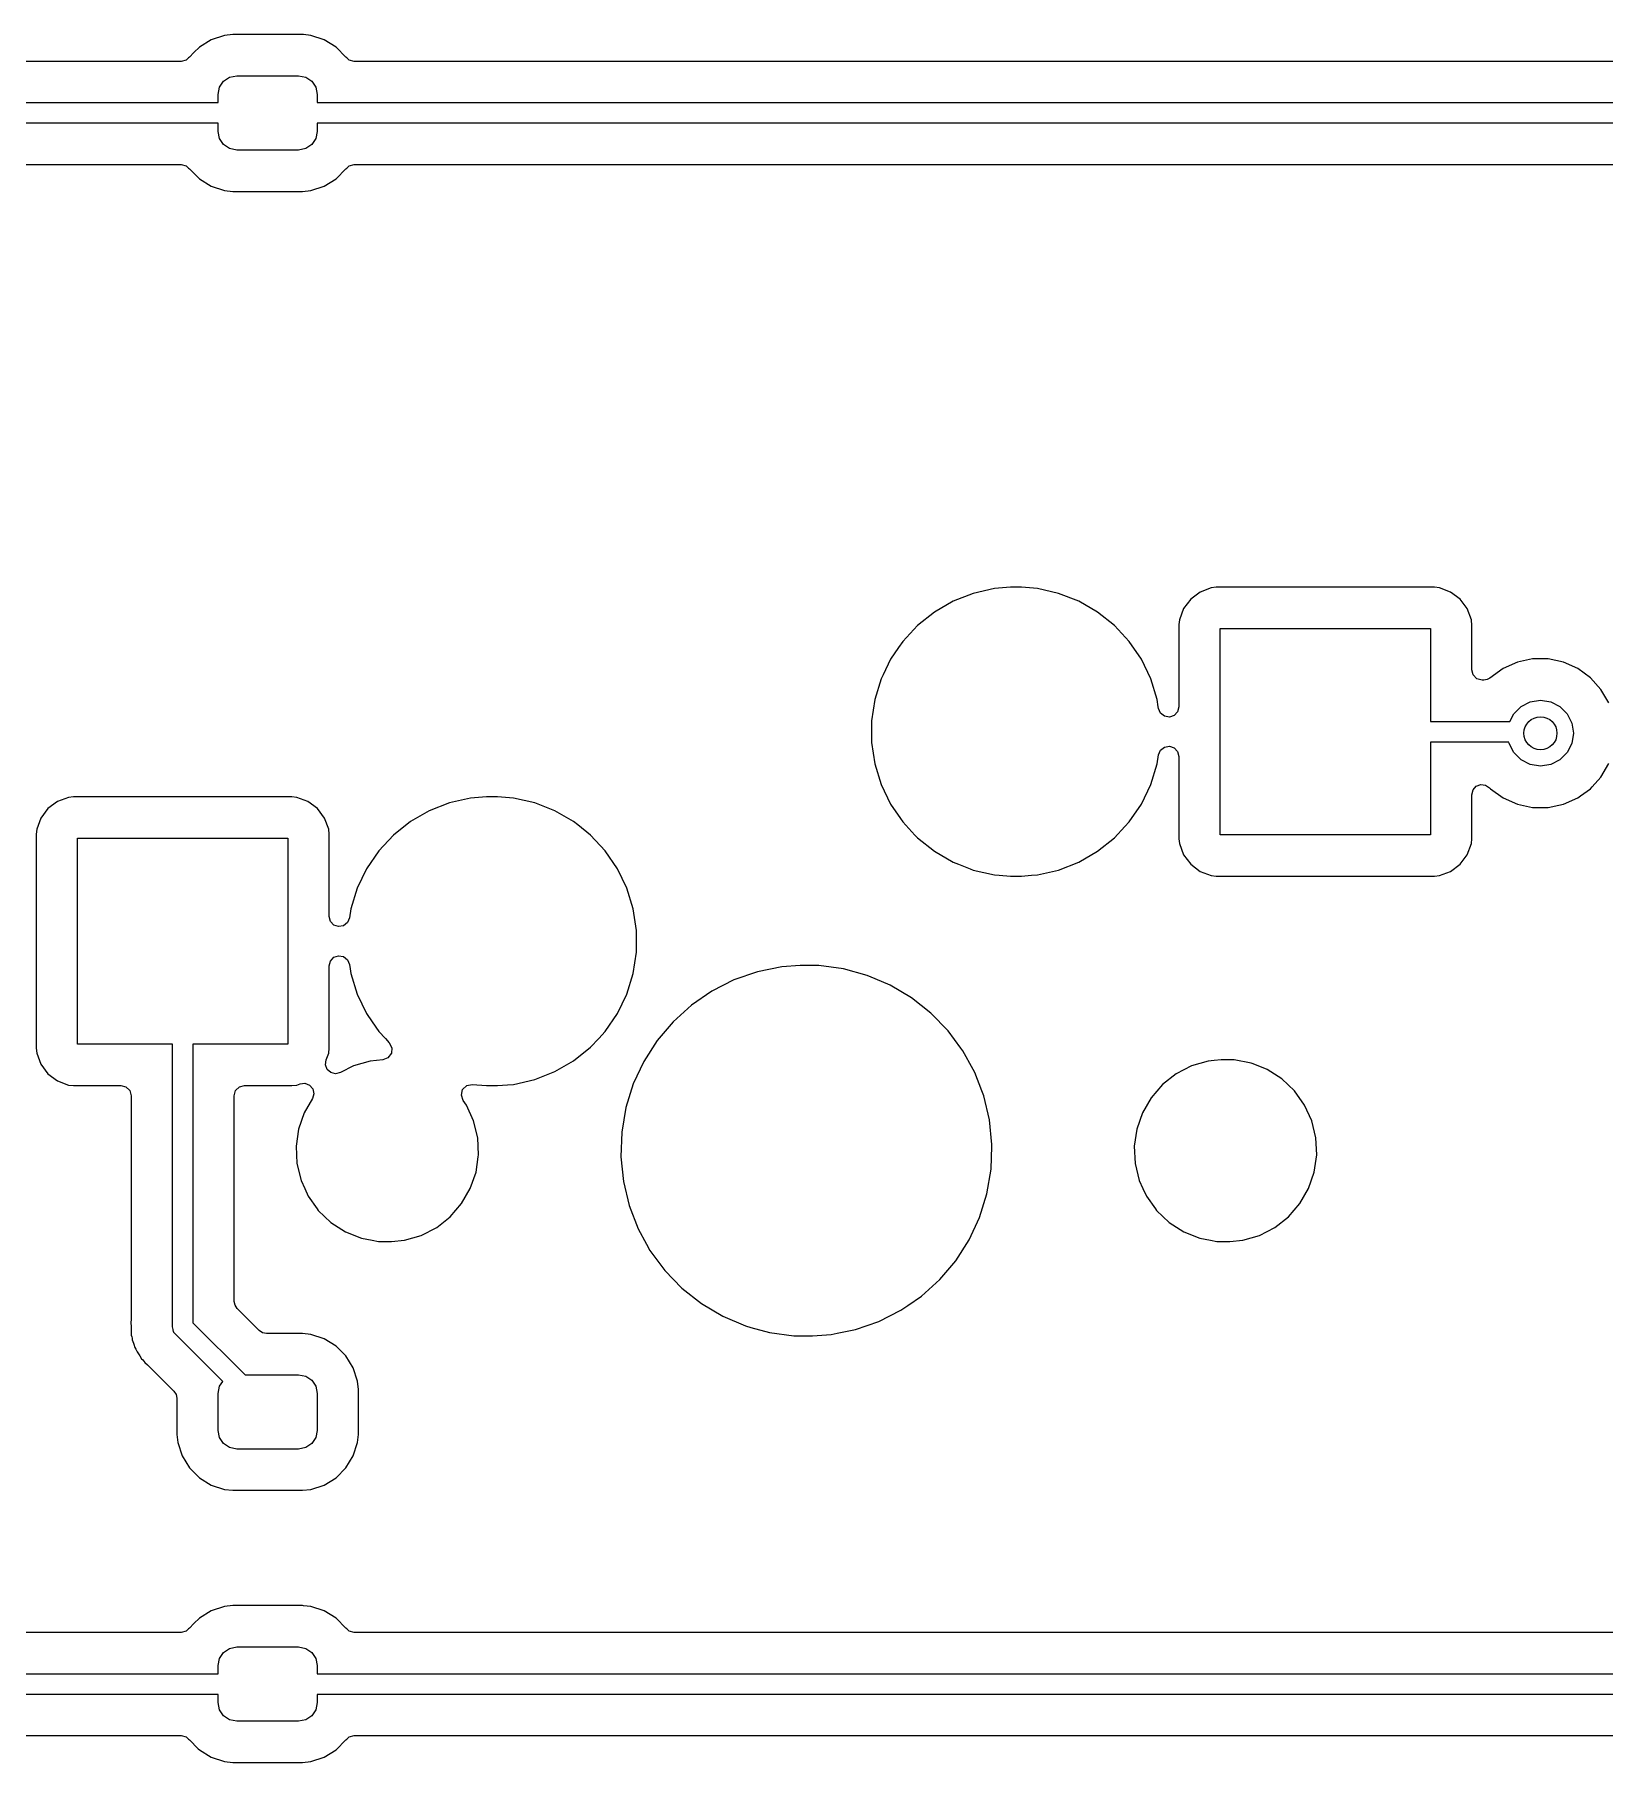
# Model space of a CAD drawing. Extents: x 30 to 259, y -142 to -25.
# Drawn here: x 96.61 to 115.64, y -80.04 to -59.09 of the extents above; entities that cross this region are included whole.
import ezdxf

# ---------------------------------------------------------------- set-up
doc = ezdxf.new("R2010")
doc.units = 0
doc.layers.add('BLACK', color=7, linetype='CONTINUOUS')

msp = doc.modelspace()

# ---------------------------------------------------------------- linework, layer by layer
at = {"layer": 'BLACK', "linetype": 'CONTINUOUS'}
for p, q in [((98.6045, -59.2445), (98.5394, -59.3096)), ((98.7488, -59.1555), (98.6045, -59.2445)), ((98.9098, -59.1021), (98.7488, -59.1555)), ((99.0092, -59.092), (98.9098, -59.1021)), ((99.8558, -59.092), (99.0092, -59.092)), ((99.866, -59.093), (99.8558, -59.092)), ((99.9552, -59.1021), (99.866, -59.093)), ((100.116, -59.1555), (99.9552, -59.1021)), ((100.261, -59.2445), (100.116, -59.1555)), ((100.38, -59.3645), (100.261, -59.2445)), ((100.261, -59.2445), (100.261, -59.2445)), ((100.261, -59.2445), (100.261, -59.2445)), ((98.3829, -59.417), (81.4321, -59.417)), ((98.4433, -59.4013), (98.3829, -59.417)), ((98.4727, -59.3731), (98.4433, -59.4013)), ((98.4743, -59.3747), (98.4727, -59.3731)), ((98.4845, -59.3645), (98.4743, -59.3747)), ((98.5394, -59.3096), (98.4845, -59.3645)), ((98.4845, -59.3645), (98.4845, -59.3645)), ((100.391, -59.3747), (100.38, -59.3645)), ((100.38, -59.3645), (100.38, -59.3645)), ((100.392, -59.3731), (100.391, -59.3747)), ((100.422, -59.4013), (100.392, -59.3731)), ((100.482, -59.417), (100.422, -59.4013)), ((117.433, -59.417), (100.482, -59.417)), ((98.8496, -59.7314), (98.8984, -59.6584)), ((98.8984, -59.6584), (98.9714, -59.6096)), ((98.9714, -59.6096), (99.0575, -59.5925)), ((99.0575, -59.5925), (99.8075, -59.5925)), ((99.8075, -59.5925), (99.8936, -59.6096)), ((99.8936, -59.6096), (99.9666, -59.6584)), ((99.9666, -59.6584), (100.015, -59.7314)), ((80.9825, -59.9175), (98.8325, -59.9175)), ((98.8325, -59.8175), (98.8496, -59.7314)), ((98.8325, -59.9175), (98.8325, -59.8175)), ((100.015, -59.7314), (100.032, -59.8175)), ((100.032, -59.8175), (100.032, -59.9175)), ((100.032, -59.9175), (117.882, -59.9175)), ((98.8325, -60.1675), (80.9825, -60.1675)), ((98.8325, -60.2675), (98.8325, -60.1675)), ((98.8496, -60.3536), (98.8325, -60.2675)), ((100.032, -60.2675), (100.015, -60.3536)), ((117.882, -60.1675), (100.032, -60.1675)), ((100.032, -60.1675), (100.032, -60.2675)), ((98.8984, -60.4266), (98.8496, -60.3536)), ((98.9714, -60.4754), (98.8984, -60.4266)), ((99.0575, -60.4925), (98.9714, -60.4754)), ((99.8075, -60.4925), (99.0575, -60.4925)), ((99.8936, -60.4754), (99.8075, -60.4925)), ((99.9666, -60.4266), (99.8936, -60.4754)), ((100.015, -60.3536), (99.9666, -60.4266)), ((81.4321, -60.668), (98.3829, -60.668)), ((98.3829, -60.668), (98.4433, -60.6837)), ((98.4433, -60.6837), (98.4727, -60.7118)), ((98.4727, -60.7118), (98.4743, -60.7103)), ((98.4743, -60.7103), (98.4845, -60.7205)), ((98.4845, -60.7205), (98.4845, -60.7205)), ((98.4845, -60.7205), (98.5906, -60.8267)), ((100.261, -60.8405), (100.38, -60.7205)), ((100.38, -60.7205), (100.391, -60.7103)), ((100.38, -60.7205), (100.38, -60.7205)), ((100.391, -60.7103), (100.392, -60.7118)), ((100.392, -60.7118), (100.422, -60.6837)), ((100.422, -60.6837), (100.482, -60.668)), ((100.482, -60.668), (117.433, -60.668)), ((98.5906, -60.8267), (98.6045, -60.8405)), ((98.6045, -60.8405), (98.7488, -60.9295)), ((98.7488, -60.9295), (98.7488, -60.9295)), ((98.7488, -60.9295), (98.7488, -60.9295)), ((98.7488, -60.9295), (98.9098, -60.9828)), ((99.9552, -60.9828), (100.116, -60.9295)), ((100.116, -60.9295), (100.261, -60.8405)), ((98.9098, -60.9828), (99.0092, -60.993)), ((99.0092, -60.993), (99.8558, -60.993)), ((99.8558, -60.993), (99.9552, -60.9828)), ((107.741, -65.9634), (107.514, -66.0946)), ((107.985, -65.8676), (107.741, -65.9634)), ((108.241, -65.8092), (107.985, -65.8676)), ((108.437, -65.7945), (108.241, -65.8092)), ((108.568, -65.7945), (108.437, -65.7945)), ((108.437, -65.7945), (108.437, -65.7945)), ((108.764, -65.8092), (108.568, -65.7945)), ((108.568, -65.7945), (108.568, -65.7945)), ((109.02, -65.8676), (108.764, -65.8092)), ((109.264, -65.9634), (109.02, -65.8676)), ((109.491, -66.0946), (109.264, -65.9634)), ((110.62, -65.9375), (110.534, -66.0527)), ((110.735, -65.8512), (110.62, -65.9375)), ((110.87, -65.8009), (110.735, -65.8512)), ((110.93, -65.7945), (110.87, -65.8009)), ((113.575, -65.7945), (110.93, -65.7945)), ((113.635, -65.8009), (113.575, -65.7945)), ((113.575, -65.7945), (113.575, -65.7945)), ((113.77, -65.8512), (113.635, -65.8009)), ((113.885, -65.9375), (113.77, -65.8512)), ((113.971, -66.0527), (113.885, -65.9375)), ((107.514, -66.0946), (107.309, -66.2582)), ((109.696, -66.2582), (109.491, -66.0946)), ((109.491, -66.0946), (109.491, -66.0946)), ((110.483, -66.1875), (110.477, -66.2471)), ((110.534, -66.0527), (110.483, -66.1875)), ((114.022, -66.1875), (113.971, -66.0527)), ((114.023, -66.1995), (114.022, -66.1875)), ((114.028, -66.2471), (114.023, -66.1995)), ((107.309, -66.2582), (107.13, -66.4505)), ((109.875, -66.4505), (109.696, -66.2582)), ((109.696, -66.2582), (109.696, -66.2582)), ((109.696, -66.2582), (109.696, -66.2582)), ((110.477, -66.2471), (110.477, -67.2453)), ((110.977, -68.795), (110.977, -66.295)), ((110.977, -66.295), (113.527, -66.295)), ((113.527, -66.295), (113.527, -67.42)), ((114.028, -66.7955), (114.028, -66.2471)), ((107.08, -66.5238), (106.983, -66.6658)), ((107.13, -66.4505), (107.08, -66.5238)), ((110.023, -66.6673), (109.875, -66.4505)), ((109.875, -66.4505), (109.875, -66.4505)), ((109.875, -66.4505), (109.875, -66.4505)), ((106.982, -66.6673), (106.891, -66.8575)), ((106.983, -66.6658), (106.982, -66.6673)), ((110.137, -66.9037), (110.023, -66.6673)), ((114.045, -66.8575), (114.028, -66.7955)), ((114.407, -66.7798), (114.248, -66.8958)), ((114.58, -66.7029), (114.407, -66.7798)), ((114.765, -66.6635), (114.58, -66.7029)), ((114.955, -66.6635), (114.765, -66.6635)), ((114.765, -66.6635), (114.765, -66.6635)), ((115.14, -66.7029), (114.955, -66.6635)), ((114.955, -66.6635), (114.955, -66.6635)), ((115.313, -66.7798), (115.14, -66.7029)), ((115.466, -66.8911), (115.313, -66.7798)), ((106.868, -66.9037), (106.791, -67.1544)), ((106.891, -66.8575), (106.868, -66.9037)), ((110.214, -67.1544), (110.137, -66.9037)), ((114.09, -66.9029), (114.045, -66.8575)), ((114.152, -66.9195), (114.09, -66.9029)), ((114.175, -66.9195), (114.152, -66.9195)), ((114.213, -66.9134), (114.175, -66.9195)), ((114.248, -66.8958), (114.213, -66.9134)), ((115.593, -67.0318), (115.466, -66.8911)), ((115.687, -67.1957), (115.593, -67.0318)), ((106.791, -67.1544), (106.752, -67.4138)), ((110.228, -67.2453), (110.214, -67.1544)), ((110.23, -67.2638), (110.228, -67.2453)), ((110.477, -67.2453), (110.462, -67.3046)), ((114.536, -67.3289), (114.625, -67.2404)), ((114.625, -67.2404), (114.736, -67.1836)), ((114.736, -67.1836), (114.86, -67.164)), ((114.86, -67.164), (114.984, -67.1836)), ((114.984, -67.1836), (115.095, -67.2404)), ((115.095, -67.2404), (115.184, -67.3289)), ((106.752, -67.4138), (106.752, -67.6762)), ((110.254, -67.3202), (110.23, -67.2638)), ((110.302, -67.3583), (110.254, -67.3202)), ((110.362, -67.369), (110.302, -67.3583)), ((110.42, -67.3495), (110.362, -67.369)), ((110.462, -67.3046), (110.42, -67.3495)), ((113.527, -67.42), (114.49, -67.42)), ((114.49, -67.42), (114.536, -67.3289)), ((115.184, -67.3289), (115.24, -67.4404)), ((115.24, -67.4404), (115.26, -67.564)), ((114.477, -67.67), (113.527, -67.67)), ((113.527, -67.67), (113.527, -68.795)), ((114.48, -67.6876), (114.477, -67.67)), ((115.26, -67.564), (115.24, -67.6876)), ((106.752, -67.6762), (106.791, -67.9356)), ((110.214, -67.9356), (110.23, -67.8262)), ((110.23, -67.8262), (110.254, -67.7698)), ((110.254, -67.7698), (110.302, -67.7317)), ((110.302, -67.7317), (110.362, -67.721)), ((110.362, -67.721), (110.42, -67.7405)), ((110.42, -67.7405), (110.462, -67.7854)), ((110.462, -67.7854), (110.477, -67.8447)), ((110.477, -67.8447), (110.477, -68.8429)), ((114.536, -67.7991), (114.48, -67.6876)), ((114.625, -67.8876), (114.536, -67.7991)), ((115.184, -67.7991), (115.095, -67.8876)), ((115.24, -67.6876), (115.184, -67.7991)), ((106.791, -67.9356), (106.868, -68.1863)), ((110.137, -68.1863), (110.214, -67.9356)), ((114.736, -67.9444), (114.625, -67.8876)), ((114.86, -67.964), (114.736, -67.9444)), ((114.984, -67.9444), (114.86, -67.964)), ((115.095, -67.8876), (114.984, -67.9444)), ((115.593, -68.0962), (115.687, -67.9323)), ((106.868, -68.1863), (106.982, -68.4227)), ((110.023, -68.4227), (110.137, -68.1863)), ((114.028, -68.3088), (114.042, -68.2513)), ((114.042, -68.2513), (114.081, -68.207)), ((114.081, -68.207), (114.136, -68.1858)), ((114.136, -68.1858), (114.195, -68.1926)), ((114.195, -68.1926), (114.244, -68.2258)), ((114.244, -68.2258), (114.254, -68.2369)), ((114.254, -68.2369), (114.407, -68.3482)), ((115.346, -68.3243), (115.466, -68.2369)), ((115.466, -68.2369), (115.486, -68.2142)), ((115.486, -68.2142), (115.593, -68.0962)), ((96.77, -68.4775), (96.6837, -68.5927)), ((96.8852, -68.3912), (96.77, -68.4775)), ((97.02, -68.3409), (96.8852, -68.3912)), ((97.0796, -68.3345), (97.02, -68.3409)), ((99.7254, -68.3345), (97.0796, -68.3345)), ((99.785, -68.3409), (99.7254, -68.3345)), ((99.7254, -68.3345), (99.7254, -68.3345)), ((99.9198, -68.3912), (99.785, -68.3409)), ((100.035, -68.4775), (99.9198, -68.3912)), ((100.121, -68.5927), (100.035, -68.4775)), ((101.391, -68.5034), (101.164, -68.6346)), ((101.635, -68.4076), (101.391, -68.5034)), ((101.891, -68.3492), (101.635, -68.4076)), ((102.087, -68.3345), (101.891, -68.3492)), ((102.218, -68.3345), (102.087, -68.3345)), ((102.087, -68.3345), (102.087, -68.3345)), ((102.414, -68.3492), (102.218, -68.3345)), ((102.218, -68.3345), (102.218, -68.3345)), ((102.67, -68.4076), (102.414, -68.3492)), ((102.914, -68.5034), (102.67, -68.4076)), ((103.141, -68.6346), (102.914, -68.5034)), ((106.982, -68.4227), (107.102, -68.5977)), ((109.875, -68.6395), (110.023, -68.4227)), ((114.028, -68.8429), (114.028, -68.3088)), ((114.407, -68.3482), (114.58, -68.4251)), ((114.58, -68.4251), (114.765, -68.4645)), ((114.765, -68.4645), (114.765, -68.4645)), ((114.765, -68.4645), (114.955, -68.4645)), ((114.955, -68.4645), (115.081, -68.4375)), ((114.955, -68.4645), (114.955, -68.4645)), ((115.081, -68.4375), (115.14, -68.4251)), ((115.14, -68.4251), (115.313, -68.3482)), ((115.313, -68.3482), (115.346, -68.3243)), ((96.6837, -68.5927), (96.6334, -68.7275)), ((100.172, -68.7275), (100.121, -68.5927)), ((101.164, -68.6346), (100.959, -68.7982)), ((103.193, -68.6755), (103.141, -68.6346)), ((103.346, -68.7982), (103.193, -68.6755)), ((107.102, -68.5977), (107.13, -68.6395)), ((107.13, -68.6395), (107.277, -68.7982)), ((109.696, -68.8318), (109.823, -68.6959)), ((109.823, -68.6959), (109.875, -68.6395)), ((109.875, -68.6395), (109.875, -68.6395)), ((109.875, -68.6395), (109.875, -68.6395)), ((96.6334, -68.7275), (96.627, -68.7871)), ((96.627, -68.7871), (96.627, -71.3829)), ((97.1275, -71.335), (97.1275, -68.835)), ((97.1275, -68.835), (99.6775, -68.835)), ((99.6775, -68.835), (99.6775, -71.335)), ((100.178, -68.7871), (100.172, -68.7275)), ((100.178, -69.7853), (100.178, -68.7871)), ((100.178, -68.7871), (100.178, -68.7871)), ((100.959, -68.7982), (100.78, -68.9905)), ((103.525, -68.9905), (103.346, -68.7982)), ((103.346, -68.7982), (103.346, -68.7982)), ((103.346, -68.7982), (103.346, -68.7982)), ((107.277, -68.7982), (107.309, -68.8318)), ((107.309, -68.8318), (107.514, -68.9954)), ((109.491, -68.9954), (109.696, -68.8318)), ((110.477, -68.8429), (110.483, -68.9025)), ((110.483, -68.9025), (110.534, -69.0373)), ((113.527, -68.795), (110.977, -68.795)), ((113.971, -69.0373), (114.022, -68.9025)), ((114.022, -68.9025), (114.028, -68.8429)), ((100.78, -68.9905), (100.632, -69.2073)), ((103.673, -69.2073), (103.525, -68.9905)), ((103.525, -68.9905), (103.525, -68.9905)), ((103.525, -68.9905), (103.525, -68.9905)), ((107.514, -68.9954), (107.741, -69.1266)), ((107.741, -69.1266), (107.807, -69.1525)), ((109.02, -69.2224), (109.264, -69.1266)), ((109.264, -69.1266), (109.491, -68.9954)), ((110.534, -69.0373), (110.62, -69.1525)), ((113.885, -69.1525), (113.971, -69.0373)), ((100.632, -69.2073), (100.518, -69.4437)), ((103.787, -69.4437), (103.673, -69.2073)), ((107.807, -69.1525), (107.947, -69.2073)), ((107.947, -69.2073), (107.985, -69.2224)), ((107.985, -69.2224), (108.241, -69.2808)), ((108.241, -69.2808), (108.297, -69.285)), ((108.297, -69.285), (108.437, -69.2955)), ((108.437, -69.2955), (108.437, -69.2955)), ((108.437, -69.2955), (108.568, -69.2955)), ((108.568, -69.2955), (108.691, -69.2863)), ((108.568, -69.2955), (108.568, -69.2955)), ((108.691, -69.2863), (108.764, -69.2808)), ((108.764, -69.2808), (109.02, -69.2224)), ((110.62, -69.1525), (110.735, -69.2388)), ((110.735, -69.2388), (110.87, -69.2891)), ((110.87, -69.2891), (110.93, -69.2955)), ((110.93, -69.2955), (113.575, -69.2955)), ((113.575, -69.2955), (113.635, -69.2891)), ((113.635, -69.2891), (113.77, -69.2388)), ((113.77, -69.2388), (113.885, -69.1525)), ((100.518, -69.4437), (100.441, -69.6944)), ((103.864, -69.6944), (103.787, -69.4437)), ((100.441, -69.6944), (100.425, -69.8038)), ((103.903, -69.9538), (103.864, -69.6944)), ((100.193, -69.8446), (100.178, -69.7853)), ((100.235, -69.8895), (100.193, -69.8446)), ((100.293, -69.909), (100.235, -69.8895)), ((100.353, -69.8983), (100.293, -69.909)), ((100.401, -69.8602), (100.353, -69.8983)), ((100.425, -69.8038), (100.401, -69.8602)), ((103.903, -70.2162), (103.903, -69.9538)), ((100.178, -70.3847), (100.193, -70.3254)), ((100.178, -71.3829), (100.178, -70.3847)), ((100.193, -70.3254), (100.235, -70.2805)), ((100.235, -70.2805), (100.293, -70.261)), ((100.293, -70.261), (100.353, -70.2717)), ((100.353, -70.2717), (100.401, -70.3098)), ((100.401, -70.3098), (100.425, -70.3662)), ((100.425, -70.3662), (100.433, -70.4207)), ((103.864, -70.4756), (103.903, -70.2162)), ((105.887, -70.3806), (105.663, -70.3956)), ((106.113, -70.3806), (105.887, -70.3806)), ((105.887, -70.3806), (105.887, -70.3806)), ((106.411, -70.4207), (106.113, -70.3806)), ((100.433, -70.4207), (100.441, -70.4756)), ((100.441, -70.4756), (100.518, -70.7263)), ((103.787, -70.7263), (103.864, -70.4756)), ((105.084, -70.5541), (104.816, -70.6896)), ((105.368, -70.4555), (105.084, -70.5541)), ((105.663, -70.3956), (105.368, -70.4555)), ((106.7, -70.5), (106.411, -70.4207)), ((106.411, -70.4207), (106.411, -70.4207)), ((106.411, -70.4207), (106.411, -70.4207)), ((106.796, -70.5406), (106.7, -70.5)), ((106.977, -70.6173), (106.796, -70.5406)), ((100.518, -70.7263), (100.632, -70.9627)), ((103.673, -70.9627), (103.787, -70.7263)), ((104.816, -70.6896), (104.568, -70.8597)), ((107.106, -70.6939), (106.977, -70.6173)), ((107.236, -70.7705), (107.106, -70.6939)), ((107.471, -70.9567), (107.236, -70.7705)), ((107.236, -70.7705), (107.236, -70.7705)), ((107.236, -70.7705), (107.236, -70.7705)), ((100.632, -70.9627), (100.699, -71.0612)), ((103.525, -71.1795), (103.673, -70.9627)), ((104.568, -70.8597), (104.346, -71.0612)), ((107.68, -71.1727), (107.471, -70.9567)), ((100.699, -71.0612), (100.78, -71.1795)), ((100.78, -71.1795), (100.859, -71.2646)), ((103.446, -71.2648), (103.525, -71.1795)), ((103.525, -71.1795), (103.525, -71.1795)), ((103.525, -71.1795), (103.525, -71.1795)), ((104.346, -71.0612), (104.152, -71.2907)), ((107.835, -71.3829), (107.68, -71.1727)), ((96.627, -71.3829), (96.6334, -71.4425)), ((96.6334, -71.4425), (96.6342, -71.4445)), ((98.2775, -71.335), (97.1275, -71.335)), ((98.2775, -74.7625), (98.2775, -71.335)), ((99.6775, -71.335), (98.5275, -71.335)), ((98.5275, -71.335), (98.5275, -74.7107)), ((100.141, -71.5256), (100.172, -71.4425)), ((100.172, -71.4425), (100.178, -71.3829)), ((100.859, -71.2646), (100.907, -71.316)), ((100.907, -71.316), (100.938, -71.3767)), ((100.938, -71.3767), (100.932, -71.4445)), ((103.141, -71.5354), (103.346, -71.3718)), ((103.346, -71.3718), (103.446, -71.2648)), ((104.152, -71.2907), (103.99, -71.544)), ((107.859, -71.4146), (107.835, -71.3829)), ((107.982, -71.6394), (107.859, -71.4146)), ((96.6342, -71.4445), (96.6837, -71.5773)), ((96.6837, -71.5773), (96.77, -71.6925)), ((100.134, -71.5842), (100.141, -71.5256)), ((100.155, -71.6394), (100.134, -71.5842)), ((100.199, -71.6786), (100.155, -71.6394)), ((100.471, -71.5978), (100.314, -71.6791)), ((100.673, -71.5386), (100.471, -71.5978)), ((100.828, -71.5238), (100.673, -71.5386)), ((100.891, -71.499), (100.828, -71.5238)), ((100.932, -71.4445), (100.891, -71.499)), ((102.914, -71.6666), (103.141, -71.5354)), ((103.99, -71.544), (103.863, -71.8165)), ((108.003, -71.6781), (107.982, -71.6394)), ((110.631, -71.5978), (110.444, -71.6942)), ((110.833, -71.5386), (110.631, -71.5978)), ((110.903, -71.5319), (110.833, -71.5386)), ((110.99, -71.5236), (110.903, -71.5319)), ((111.148, -71.5236), (110.99, -71.5236)), ((111.354, -71.5634), (111.148, -71.5236)), ((111.148, -71.5236), (111.148, -71.5236)), ((111.377, -71.5723), (111.354, -71.5634)), ((111.354, -71.5634), (111.354, -71.5634)), ((111.354, -71.5634), (111.354, -71.5634)), ((111.549, -71.6416), (111.377, -71.5723)), ((111.726, -71.7553), (111.549, -71.6416)), ((96.77, -71.6925), (96.8852, -71.7788)), ((96.8852, -71.7788), (97.02, -71.8291)), ((97.02, -71.8291), (97.0796, -71.8355)), ((97.0796, -71.8355), (97.653, -71.8355)), ((97.653, -71.8355), (97.715, -71.8521)), ((97.715, -71.8521), (97.7604, -71.8975)), ((99.0446, -71.8975), (99.09, -71.8521)), ((99.09, -71.8521), (99.152, -71.8355)), ((99.152, -71.8355), (99.7254, -71.8355)), ((99.7254, -71.8355), (99.785, -71.8291)), ((99.7254, -71.8355), (99.7254, -71.8355)), ((99.785, -71.8291), (99.8253, -71.814)), ((99.8253, -71.814), (99.8851, -71.8073)), ((99.8851, -71.8073), (99.9411, -71.8296)), ((99.9411, -71.8296), (99.9799, -71.8755)), ((100.256, -71.6929), (100.199, -71.6786)), ((100.314, -71.6791), (100.256, -71.6929)), ((101.795, -71.8852), (101.845, -71.8368)), ((101.845, -71.8368), (101.913, -71.8224)), ((101.913, -71.8224), (102.087, -71.8355)), ((102.087, -71.8355), (102.087, -71.8355)), ((102.087, -71.8355), (102.218, -71.8355)), ((102.218, -71.8355), (102.341, -71.8263)), ((102.218, -71.8355), (102.218, -71.8355)), ((102.341, -71.8263), (102.414, -71.8208)), ((102.414, -71.8208), (102.67, -71.7624)), ((102.67, -71.7624), (102.914, -71.6666)), ((103.863, -71.8165), (103.774, -72.1035)), ((108.089, -71.9005), (108.003, -71.6781)), ((110.279, -71.8243), (110.141, -71.9832)), ((110.444, -71.6942), (110.279, -71.8243)), ((111.879, -71.9005), (111.726, -71.7553)), ((111.726, -71.7553), (111.726, -71.7553)), ((111.726, -71.7553), (111.726, -71.7553)), ((97.7604, -71.8975), (97.777, -71.9595)), ((97.777, -71.9595), (97.777, -74.6798)), ((99.028, -71.9595), (99.0446, -71.8975)), ((99.028, -74.452), (99.028, -71.9595)), ((99.976, -71.9922), (99.8761, -72.1654)), ((99.9926, -71.9344), (99.976, -71.9922)), ((99.9799, -71.8755), (99.9926, -71.9344)), ((101.78, -71.9526), (101.795, -71.8852)), ((101.802, -72.018), (101.78, -71.9526)), ((101.841, -72.0718), (101.802, -72.018)), ((108.111, -71.9586), (108.089, -71.9005)), ((108.181, -72.2509), (108.111, -71.9586)), ((110.141, -71.9832), (110.036, -72.1654)), ((112.001, -72.0718), (111.879, -71.9005)), ((111.879, -71.9005), (111.879, -71.9005)), ((99.8761, -72.1654), (99.8073, -72.3642)), ((101.928, -72.2631), (101.841, -72.0718)), ((101.841, -72.0718), (101.841, -72.0718)), ((101.841, -72.0718), (101.841, -72.0718)), ((101.978, -72.4675), (101.928, -72.2631)), ((103.774, -72.1035), (103.724, -72.3998)), ((108.211, -72.5498), (108.181, -72.2509)), ((110.036, -72.1654), (109.967, -72.3642)), ((112.088, -72.2631), (112.001, -72.0718)), ((112.001, -72.0718), (112.001, -72.0718)), ((112.001, -72.0718), (112.001, -72.0718)), ((112.138, -72.4675), (112.088, -72.2631)), ((99.8073, -72.3642), (99.7773, -72.5724)), ((101.988, -72.6776), (101.978, -72.4675)), ((103.724, -72.3998), (103.714, -72.7002)), ((109.967, -72.3642), (109.937, -72.5724)), ((112.148, -72.6776), (112.138, -72.4675)), ((99.7773, -72.5724), (99.7773, -72.5724)), ((99.7773, -72.5724), (99.7874, -72.7825)), ((101.984, -72.7002), (101.988, -72.6776)), ((108.201, -72.8502), (108.21, -72.5724)), ((108.21, -72.5724), (108.211, -72.5498)), ((109.937, -72.5724), (109.947, -72.7825)), ((109.937, -72.5724), (109.937, -72.5724)), ((112.118, -72.8858), (112.148, -72.6776)), ((99.7874, -72.7825), (99.8369, -72.9869)), ((101.889, -73.0846), (101.958, -72.8858)), ((101.958, -72.8858), (101.984, -72.7002)), ((103.714, -72.7002), (103.744, -72.9991)), ((108.151, -73.1465), (108.201, -72.8502)), ((109.947, -72.7825), (109.997, -72.9869)), ((112.049, -73.0846), (112.118, -72.8858)), ((99.8369, -72.9869), (99.8816, -73.0846)), ((99.8816, -73.0846), (99.9243, -73.1782)), ((101.784, -73.2668), (101.889, -73.0846)), ((103.744, -72.9991), (103.814, -73.2914)), ((109.997, -72.9869), (110.042, -73.0846)), ((110.042, -73.0846), (110.084, -73.1782)), ((111.944, -73.2668), (112.049, -73.0846)), ((99.9243, -73.1782), (100.033, -73.3312)), ((101.646, -73.4257), (101.784, -73.2668)), ((103.814, -73.2914), (103.922, -73.5719)), ((108.062, -73.4335), (108.151, -73.1465)), ((110.084, -73.1782), (110.193, -73.3312)), ((111.806, -73.4257), (111.944, -73.2668)), ((100.033, -73.3312), (100.046, -73.3495)), ((100.046, -73.3495), (100.199, -73.4947)), ((100.199, -73.4947), (100.199, -73.4947)), ((100.199, -73.4947), (100.199, -73.4947)), ((100.199, -73.4947), (100.376, -73.6084)), ((101.481, -73.5558), (101.646, -73.4257)), ((107.935, -73.706), (108.062, -73.4335)), ((110.193, -73.3312), (110.206, -73.3495)), ((110.206, -73.3495), (110.359, -73.4947)), ((110.359, -73.4947), (110.359, -73.4947)), ((110.359, -73.4947), (110.359, -73.4947)), ((110.359, -73.4947), (110.536, -73.6084)), ((111.641, -73.5558), (111.806, -73.4257)), ((100.376, -73.6084), (100.376, -73.6084)), ((100.376, -73.6084), (100.571, -73.6866)), ((100.571, -73.6866), (100.7, -73.7114)), ((100.7, -73.7114), (100.777, -73.7264)), ((100.777, -73.7264), (100.777, -73.7264)), ((100.777, -73.7264), (100.935, -73.7264)), ((100.935, -73.7264), (101.092, -73.7114)), ((100.935, -73.7264), (100.935, -73.7264)), ((101.092, -73.7114), (101.294, -73.6522)), ((101.294, -73.6522), (101.481, -73.5558)), ((103.922, -73.5719), (104.024, -73.7581)), ((107.773, -73.9593), (107.935, -73.706)), ((110.536, -73.6084), (110.536, -73.6084)), ((110.536, -73.6084), (110.731, -73.6866)), ((110.731, -73.6866), (110.86, -73.7114)), ((110.86, -73.7114), (110.937, -73.7264)), ((110.937, -73.7264), (110.937, -73.7264)), ((110.937, -73.7264), (111.095, -73.7264)), ((111.095, -73.7264), (111.252, -73.7114)), ((111.095, -73.7264), (111.095, -73.7264)), ((111.252, -73.7114), (111.454, -73.6522)), ((111.454, -73.6522), (111.641, -73.5558)), ((104.024, -73.7581), (104.066, -73.8354)), ((104.066, -73.8354), (104.245, -74.0773)), ((104.245, -74.0773), (104.454, -74.2933)), ((107.579, -74.1888), (107.773, -73.9593)), ((104.454, -74.2933), (104.689, -74.4795)), ((107.357, -74.3903), (107.579, -74.1888)), ((99.0374, -74.4995), (99.028, -74.452)), ((99.0643, -74.5397), (99.0374, -74.4995)), ((99.3303, -74.8057), (99.0643, -74.5397)), ((104.689, -74.4795), (104.948, -74.6327)), ((106.975, -74.6282), (107.109, -74.5604)), ((107.109, -74.5604), (107.192, -74.5034)), ((107.192, -74.5034), (107.357, -74.3903)), ((97.777, -74.6798), (97.7747, -74.7003)), ((97.7747, -74.7003), (97.7769, -74.7704)), ((97.7769, -74.7704), (97.777, -74.7743)), ((97.777, -74.7743), (97.777, -74.8018)), ((98.2862, -74.7922), (98.2775, -74.7625)), ((98.2928, -74.8224), (98.2862, -74.7922)), ((98.5275, -74.7107), (99.1593, -75.3425)), ((104.948, -74.6327), (105.225, -74.75)), ((105.225, -74.75), (105.225, -74.75)), ((105.225, -74.75), (105.225, -74.75)), ((105.225, -74.75), (105.289, -74.7675)), ((105.289, -74.7675), (105.514, -74.8293)), ((106.336, -74.8394), (106.557, -74.7945)), ((106.557, -74.7945), (106.841, -74.6959)), ((106.841, -74.6959), (106.975, -74.6282)), ((97.777, -74.8018), (97.7775, -74.8058)), ((97.7775, -74.8058), (97.7784, -74.8175)), ((97.7784, -74.8175), (97.7798, -74.8611)), ((97.7798, -74.8611), (97.7854, -74.8804)), ((97.7854, -74.8804), (97.7893, -74.8994)), ((97.7893, -74.8994), (97.7918, -74.9193)), ((97.7918, -74.9193), (97.8079, -74.9599)), ((97.8079, -74.9599), (97.8117, -74.971)), ((97.8117, -74.971), (97.8239, -75.0129)), ((98.2966, -74.8275), (98.2928, -74.8224)), ((98.2973, -74.8301), (98.2966, -74.8275)), ((98.3007, -74.833), (98.2973, -74.8301)), ((98.3141, -74.8509), (98.3007, -74.833)), ((98.8877, -75.4245), (98.3141, -74.8509)), ((99.3705, -74.8326), (99.3303, -74.8057)), ((99.418, -74.842), (99.3705, -74.8326)), ((99.8558, -74.842), (99.418, -74.842)), ((99.9552, -74.8521), (99.8558, -74.842)), ((100.116, -74.9055), (99.9552, -74.8521)), ((100.261, -74.9945), (100.116, -74.9055)), ((100.38, -75.1145), (100.261, -74.9945)), ((105.514, -74.8293), (105.812, -74.8694)), ((105.812, -74.8694), (106.038, -74.8694)), ((106.038, -74.8694), (106.262, -74.8544)), ((106.038, -74.8694), (106.038, -74.8694)), ((106.262, -74.8544), (106.336, -74.8394)), ((97.8239, -75.0129), (97.8341, -75.0301)), ((97.8341, -75.0301), (97.8426, -75.0476)), ((97.8426, -75.0476), (97.85, -75.0662)), ((97.85, -75.0662), (97.85, -75.0662)), ((97.85, -75.0662), (97.8757, -75.1016)), ((97.8757, -75.1016), (97.8821, -75.1113)), ((97.8821, -75.1113), (97.9043, -75.1489)), ((97.9043, -75.1489), (97.9043, -75.1489)), ((97.9043, -75.1489), (97.9043, -75.1489)), ((97.9043, -75.1489), (97.9185, -75.1631)), ((97.9185, -75.1631), (97.9311, -75.1779)), ((97.9311, -75.1779), (97.9429, -75.1941)), ((97.9429, -75.1941), (97.9766, -75.2219)), ((100.47, -75.2588), (100.38, -75.1145)), ((97.9766, -75.2219), (97.9852, -75.2298)), ((97.9852, -75.2298), (98.2957, -75.5403)), ((99.1593, -75.3425), (99.8075, -75.3425)), ((99.8075, -75.3425), (99.8936, -75.3596)), ((99.8936, -75.3596), (99.9666, -75.4084)), ((99.9666, -75.4084), (100.015, -75.4814)), ((100.523, -75.4198), (100.47, -75.2588)), ((100.47, -75.2588), (100.47, -75.2588)), ((100.47, -75.2588), (100.47, -75.2588)), ((100.533, -75.5192), (100.523, -75.4198)), ((98.2957, -75.5403), (98.3226, -75.5805)), ((98.3226, -75.5805), (98.332, -75.628)), ((98.332, -75.628), (98.332, -76.0658)), ((98.8325, -75.5675), (98.8496, -75.4814)), ((98.8325, -76.0175), (98.8325, -75.5675)), ((98.8496, -75.4814), (98.8877, -75.4245)), ((100.015, -75.4814), (100.032, -75.5675)), ((100.032, -75.5675), (100.032, -76.0175)), ((100.533, -76.0658), (100.533, -75.5192)), ((98.8496, -76.1036), (98.8325, -76.0175)), ((100.032, -76.0175), (100.015, -76.1036)), ((98.332, -76.0658), (98.3421, -76.1652)), ((98.3421, -76.1652), (98.3955, -76.3262)), ((98.8984, -76.1766), (98.8496, -76.1036)), ((98.9714, -76.2254), (98.8984, -76.1766)), ((99.0575, -76.2425), (98.9714, -76.2254)), ((99.8075, -76.2425), (99.0575, -76.2425)), ((99.8936, -76.2254), (99.8075, -76.2425)), ((99.9666, -76.1766), (99.8936, -76.2254)), ((100.015, -76.1036), (99.9666, -76.1766)), ((100.47, -76.3262), (100.523, -76.1652)), ((100.523, -76.1652), (100.533, -76.0658)), ((98.3955, -76.3262), (98.4845, -76.4705)), ((98.4845, -76.4705), (98.6045, -76.5905)), ((100.261, -76.5905), (100.38, -76.4705)), ((100.38, -76.4705), (100.47, -76.3262)), ((98.6045, -76.5905), (98.7488, -76.6795)), ((98.7488, -76.6795), (98.7488, -76.6795)), ((98.7488, -76.6795), (98.7488, -76.6795)), ((98.7488, -76.6795), (98.9098, -76.7328)), ((99.9552, -76.7328), (100.116, -76.6795)), ((100.116, -76.6795), (100.261, -76.5905)), ((98.9098, -76.7328), (99.0092, -76.743)), ((99.0092, -76.743), (99.8558, -76.743)), ((99.8558, -76.743), (99.9552, -76.7328)), ((99.0092, -78.142), (98.9098, -78.1521)), ((99.8558, -78.142), (99.0092, -78.142)), ((99.866, -78.143), (99.8558, -78.142)), ((99.9552, -78.1521), (99.866, -78.143)), ((98.6045, -78.2945), (98.5394, -78.3596)), ((98.7488, -78.2055), (98.6045, -78.2945)), ((98.9098, -78.1521), (98.7488, -78.2055)), ((100.116, -78.2055), (99.9552, -78.1521)), ((100.261, -78.2945), (100.116, -78.2055)), ((100.38, -78.4145), (100.261, -78.2945)), ((100.261, -78.2945), (100.261, -78.2945)), ((100.261, -78.2945), (100.261, -78.2945)), ((98.3829, -78.467), (81.4321, -78.467)), ((98.4433, -78.4513), (98.3829, -78.467)), ((98.4727, -78.4231), (98.4433, -78.4513)), ((98.4743, -78.4247), (98.4727, -78.4231)), ((98.4845, -78.4145), (98.4743, -78.4247)), ((98.5394, -78.3596), (98.4845, -78.4145)), ((98.4845, -78.4145), (98.4845, -78.4145)), ((100.391, -78.4247), (100.38, -78.4145)), ((100.38, -78.4145), (100.38, -78.4145)), ((100.392, -78.4231), (100.391, -78.4247)), ((100.422, -78.4513), (100.392, -78.4231)), ((100.482, -78.467), (100.422, -78.4513)), ((117.433, -78.467), (100.482, -78.467)), ((98.8496, -78.7814), (98.8984, -78.7084)), ((98.8984, -78.7084), (98.9714, -78.6596)), ((98.9714, -78.6596), (99.0575, -78.6425)), ((99.0575, -78.6425), (99.8075, -78.6425)), ((99.8075, -78.6425), (99.8936, -78.6596)), ((99.8936, -78.6596), (99.9666, -78.7084)), ((99.9666, -78.7084), (100.015, -78.7814)), ((80.9825, -78.9675), (98.8325, -78.9675)), ((98.8325, -78.8675), (98.8496, -78.7814)), ((98.8325, -78.9675), (98.8325, -78.8675)), ((100.015, -78.7814), (100.032, -78.8675)), ((100.032, -78.8675), (100.032, -78.9675)), ((100.032, -78.9675), (117.882, -78.9675)), ((98.8325, -79.2175), (80.9825, -79.2175)), ((98.8325, -79.3175), (98.8325, -79.2175)), ((98.8496, -79.4036), (98.8325, -79.3175)), ((98.8984, -79.4766), (98.8496, -79.4036)), ((100.015, -79.4036), (99.9666, -79.4766)), ((100.032, -79.3175), (100.015, -79.4036)), ((117.882, -79.2175), (100.032, -79.2175)), ((100.032, -79.2175), (100.032, -79.3175)), ((98.9714, -79.5254), (98.8984, -79.4766)), ((99.0575, -79.5425), (98.9714, -79.5254)), ((99.8075, -79.5425), (99.0575, -79.5425)), ((99.8936, -79.5254), (99.8075, -79.5425)), ((99.9666, -79.4766), (99.8936, -79.5254)), ((81.4321, -79.718), (98.3829, -79.718)), ((98.3829, -79.718), (98.4433, -79.7337)), ((98.4433, -79.7337), (98.4727, -79.7618)), ((98.4727, -79.7618), (98.4743, -79.7603)), ((98.4743, -79.7603), (98.4845, -79.7705)), ((98.4845, -79.7705), (98.4845, -79.7705)), ((98.4845, -79.7705), (98.5906, -79.8767)), ((100.261, -79.8905), (100.38, -79.7705)), ((100.38, -79.7705), (100.391, -79.7603)), ((100.38, -79.7705), (100.38, -79.7705)), ((100.391, -79.7603), (100.392, -79.7618)), ((100.392, -79.7618), (100.422, -79.7337)), ((100.422, -79.7337), (100.482, -79.718)), ((100.482, -79.718), (117.433, -79.718)), ((98.5906, -79.8767), (98.6045, -79.8905)), ((98.6045, -79.8905), (98.7488, -79.9795)), ((98.7488, -79.9795), (98.7488, -79.9795)), ((98.7488, -79.9795), (98.7488, -79.9795)), ((98.7488, -79.9795), (98.9098, -80.0328)), ((98.9098, -80.0328), (99.0092, -80.043)), ((99.8558, -80.043), (99.9552, -80.0328)), ((99.9552, -80.0328), (100.116, -79.9795)), ((100.116, -79.9795), (100.261, -79.8905)), ((99.0092, -80.043), (99.8558, -80.043))]:
    msp.add_line(p, q, dxfattribs=at)
at = {"layer": 'BLACK'}
msp.add_circle((114.86, -67.564), 0.2, dxfattribs=at)

doc.saveas('drawing.dxf')
